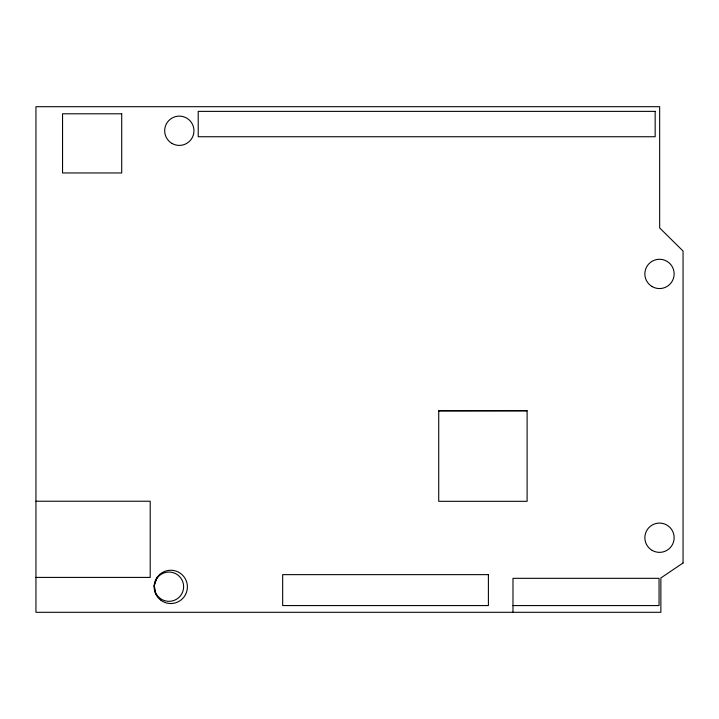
<?xml version="1.0" encoding="UTF-8"?>
<svg xmlns="http://www.w3.org/2000/svg" width="719" height="719" viewBox="0 0 719 719"><rect width="100%" height="100%" fill="white"/><g stroke="black" fill="none" stroke-linecap="round" stroke-linejoin="round"><path stroke-width="1.08" d="M438.725 410.756L438.725 501.314L527.108 501.314L527.108 410.756L438.725 410.801L527.108 410.756M157.155 577.312L154.19 585.401L155.672 593.885M35.95 501.233L150.208 501.233L150.208 577.411L35.95 577.411M512.98 605.569L659.044 605.569L659.044 578.319L512.98 578.319L512.98 612.3M154.837 582.911L154.333 586.695L154.837 590.488A14.641 14.641 0 0 0 176.299 599.376A14.641 14.641 0 0 0 179.337 576.341A14.641 14.641 0 0 0 156.293 579.379L154.837 582.911M683.05 562.977L660.869 577.95L660.869 612.3L35.95 612.3L35.95 106.7L659.665 106.7L659.665 227.941L683.05 251.03L683.05 562.977M655.162 111.373L198.219 111.373L198.219 136.745L655.162 136.745L655.162 111.373M121.709 113.8L62.544 113.8L62.544 172.964L121.709 172.964L121.709 113.8M488.399 574.643L282.666 574.643L282.666 605.569L488.399 605.569L488.399 574.643M171.994 143.441A14.641 14.641 0 0 0 193.959 130.759A14.641 14.641 0 0 0 171.994 118.078A14.641 14.641 0 0 0 171.994 143.441M652.178 550.403A14.641 14.641 0 0 0 674.143 537.722A14.641 14.641 0 0 0 652.178 525.041A14.641 14.641 0 0 0 652.178 550.403M652.178 286.602A14.641 14.641 0 0 0 674.143 273.921A14.641 14.641 0 0 0 652.178 261.24A14.641 14.641 0 0 0 652.178 286.602M161.191 600.5A16.636 16.636 0 0 0 187.335 588.376A16.636 16.636 0 0 0 163.77 571.794A16.636 16.636 0 0 0 161.191 600.5"/></g></svg>
